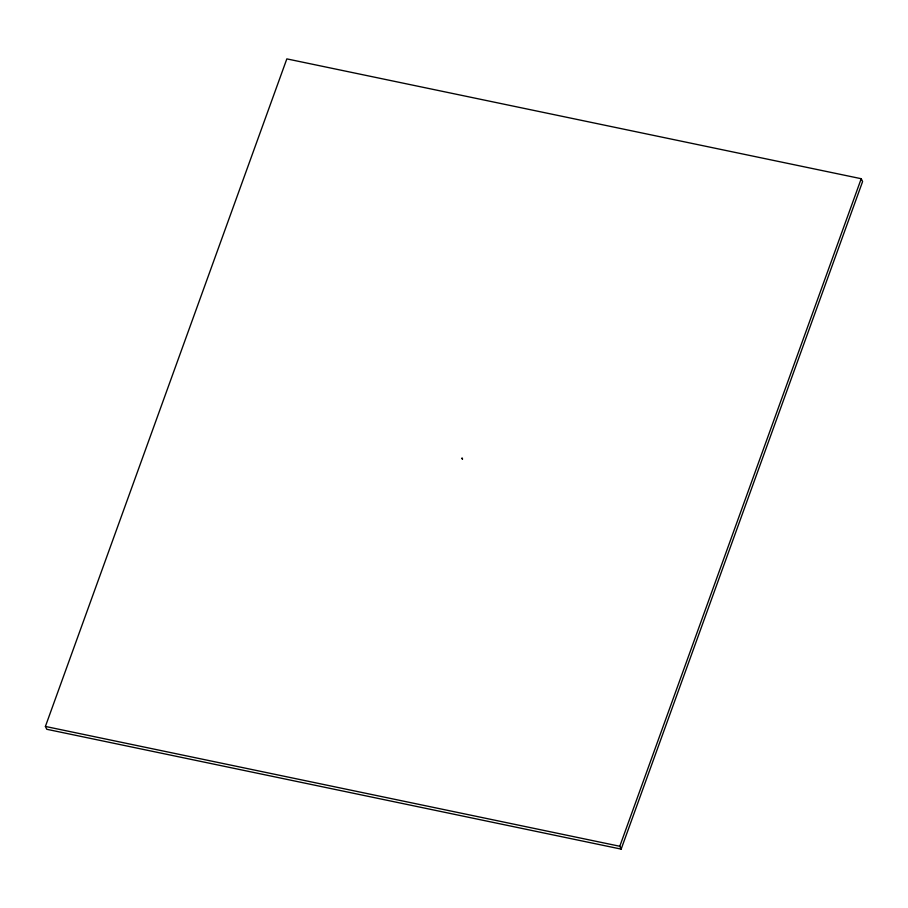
<?xml version="1.0" encoding="UTF-8"?>
<svg xmlns="http://www.w3.org/2000/svg" width="908" height="908" viewBox="0 0 908 908"><rect width="100%" height="100%" fill="white"/><g stroke="black" fill="none" stroke-linecap="round" stroke-linejoin="round"><path stroke-width="1.36" d="M462.467 458.937L462.081 458.143L462.501 459.039M462.263 458.778L461.99 458.222L462.467 458.892M45.4 726.445L286.837 58.884L861.227 178.717L862.6 181.555L621.163 849.116L46.773 729.283L45.4 726.445L619.789 846.267L621.163 849.116M619.789 846.267L861.227 178.717"/></g></svg>
